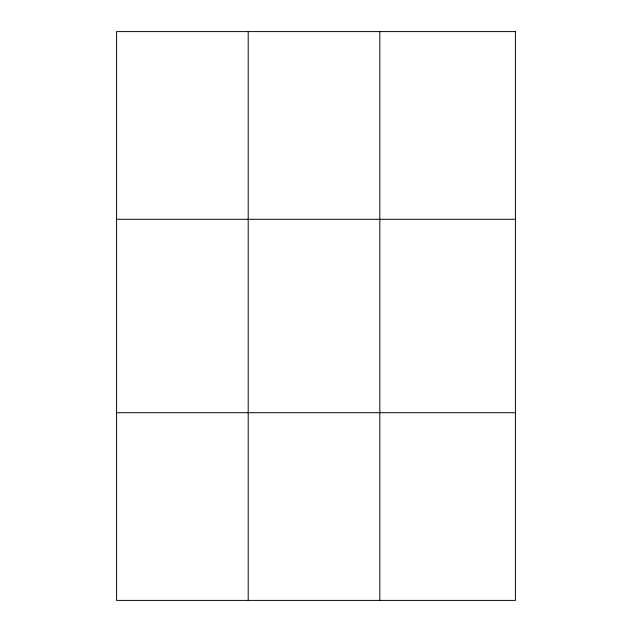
<?xml version="1.0" encoding="UTF-8"?>
<svg xmlns="http://www.w3.org/2000/svg" width="632" height="632" viewBox="0 0 632 632"><rect width="100%" height="100%" fill="white"/><g stroke="black" fill="none" stroke-linecap="round" stroke-linejoin="round"><path stroke-width="0.95" d="M248.202 31.6L248.202 600.4M379.808 31.6L379.808 600.4M116.596 219.304L515.404 219.304M116.596 412.696L515.404 412.696M515.404 31.6L515.404 600.4L116.596 600.4L116.596 31.6L515.404 31.6"/></g></svg>
